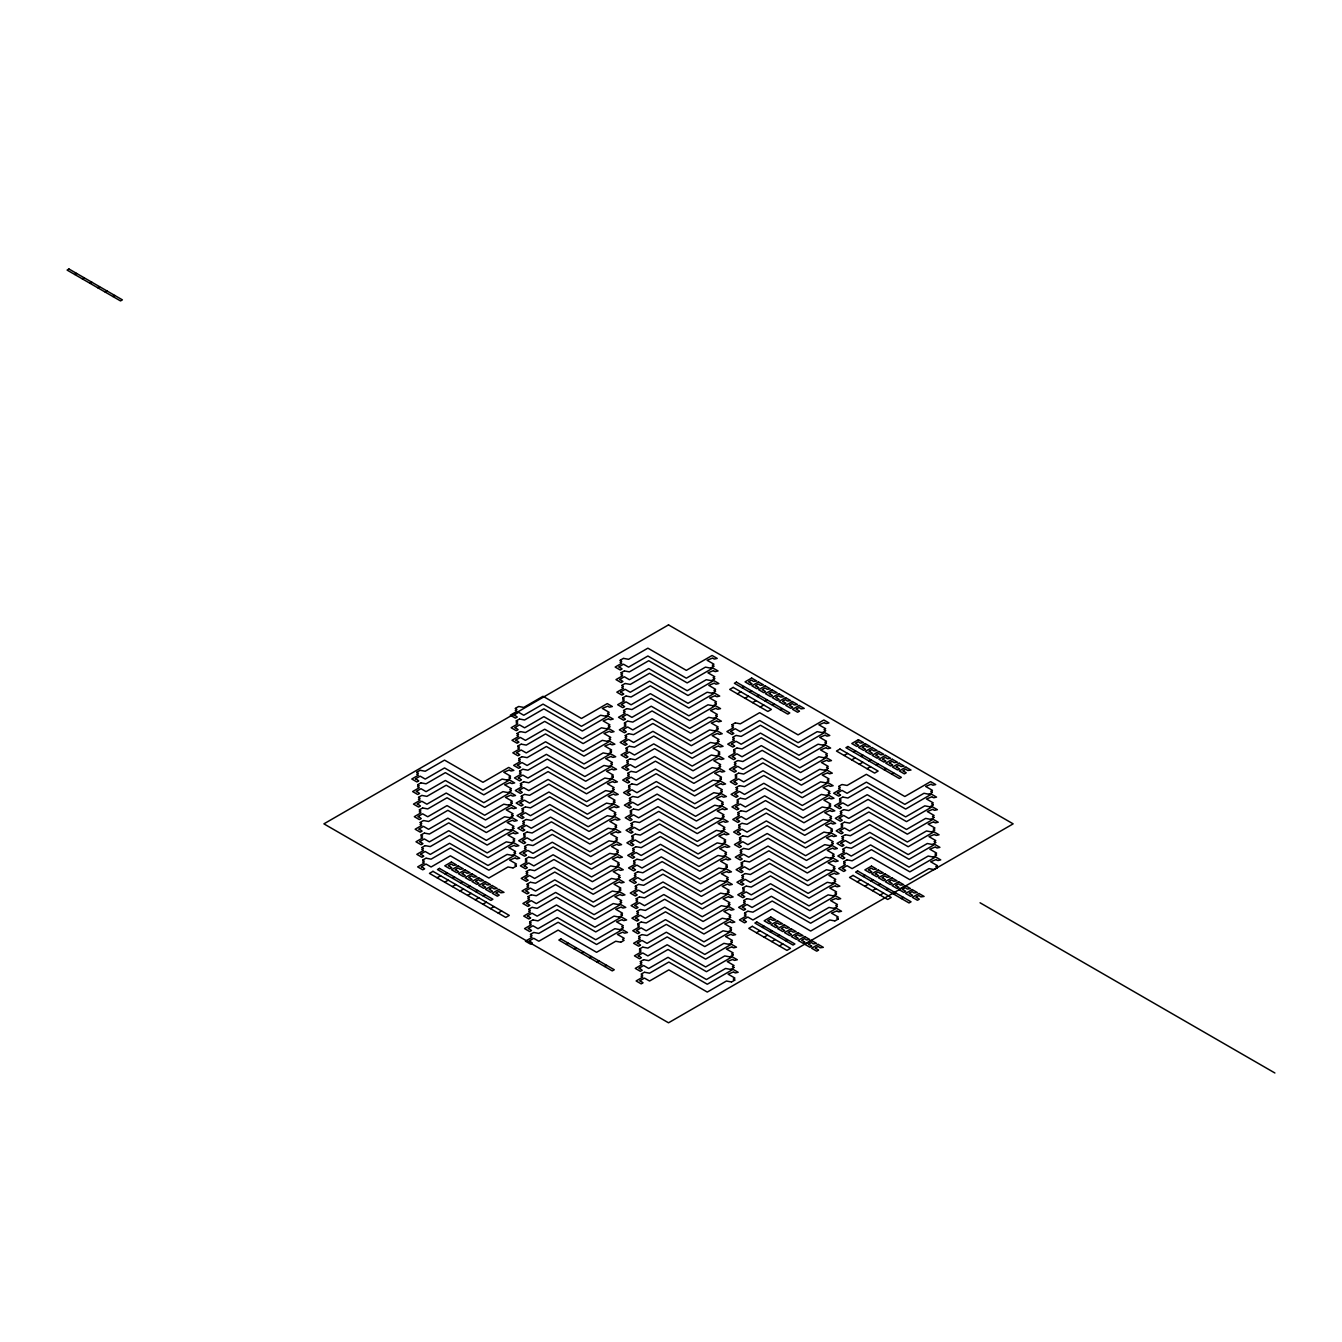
<?xml version="1.0" encoding="UTF-8"?>
<svg xmlns="http://www.w3.org/2000/svg" width="1342" height="1342" viewBox="0 0 1342 1342"><rect width="100%" height="100%" fill="white"/><g stroke="black" fill="none" stroke-linecap="round" stroke-linejoin="round"><path stroke-width="1.5" d="M74.733 274.489L76.595 273.416M82.365 278.901L84.227 277.811M89.998 283.296L91.86 282.223M97.63 287.708L99.493 286.634M105.263 292.12L107.125 291.029M112.896 296.515L114.758 295.441M515.378 708.341L518.549 706.513M416.859 772.17L420.029 770.342M620.205 660.23L623.376 658.402M516.217 720.889L519.388 719.06M417.697 784.718L420.868 782.889M621.044 672.778L624.215 670.95M517.056 733.453L520.226 731.625M418.536 797.282L421.707 795.454M621.883 685.343L625.053 683.514M517.895 746.001L521.065 744.173M419.375 809.83L422.545 808.001M622.722 697.89L625.892 696.062M518.733 758.565L521.904 756.737M420.214 822.394L423.384 820.566M605.829 716.175L608.983 714.347M623.56 710.438L626.731 708.626M519.572 771.113L522.743 769.285M507.31 780.004L510.48 778.175M421.053 834.942L424.223 833.114M710.656 668.064L713.827 666.236M606.668 728.723L609.822 726.894M624.399 723.002L627.57 721.174M520.411 783.678L523.581 781.849M508.148 792.552L511.319 790.723M421.891 847.507L425.062 845.678M711.495 680.612L714.665 678.784M607.507 741.287L610.66 739.459L609.151 738.368L610.778 737.429L604.001 733.52L609.587 731.222A2.969 1.711 0 0 0 611.365 732.246L614.032 731.642L608.949 728.706L583.166 743.585L544.718 721.392L525.427 732.531L520.562 731.625M625.238 735.55L628.408 733.722M521.25 796.225L524.42 794.397M508.987 805.116L512.158 803.288M422.73 860.054L425.9 858.226M712.334 693.177L715.504 691.348M608.345 753.835L611.499 752.006M626.077 748.115L629.247 746.286M522.088 808.773L525.259 806.945M509.826 817.664L512.996 815.835M742.009 687.691L744.022 686.517M713.172 705.724L716.343 703.896M609.184 766.399L612.338 764.571M737.345 693.831L740.851 691.818M626.915 760.662L630.086 758.834M522.927 821.338L526.098 819.509M749.641 692.086L751.654 690.929M510.665 830.228L513.835 828.4M744.978 698.243L748.484 696.213M437.089 877.769L440.595 875.756M714.011 718.272L717.182 716.443M445.091 873.977L447.087 872.803M610.023 778.947L613.177 777.119M757.274 696.498L759.287 695.341M627.754 773.227L630.925 771.398M523.766 833.885L526.936 832.057M752.61 702.638L756.116 700.625M511.503 842.776L514.674 840.948L513.147 839.874L514.774 838.935L507.997 835.009L513.583 832.711A2.969 1.711 0 0 0 515.362 833.751L518.029 833.13L512.946 830.195L487.163 845.074L448.714 822.881L429.423 834.036L424.558 833.114M444.722 882.18L448.228 880.151M452.707 878.373L454.72 877.215M764.906 700.91L766.919 699.736M714.85 730.836L718.02 729.008M610.862 791.495L614.015 789.683M760.243 707.049L763.749 705.02M731.96 724.747L735.131 722.919M452.355 886.592L455.861 884.563M460.34 882.784L462.353 881.627M628.593 785.775L631.763 783.946M524.605 846.45L527.775 844.621M512.342 855.34L515.513 853.512M772.539 705.305L774.535 704.147M459.987 890.987L463.493 888.974M715.689 743.384L718.859 741.556M611.7 804.059L614.854 802.231M467.972 887.196L469.985 886.022M780.172 709.717L782.168 708.559M732.799 737.295L735.97 735.466M629.432 798.339L632.602 796.511M525.443 858.997L528.614 857.169M513.181 867.888L516.351 866.06M467.62 895.399L471.126 893.369M475.605 891.591L477.618 890.434M716.527 755.949L719.698 754.12M612.539 816.607L615.693 814.779M733.638 749.859L736.808 748.031M475.253 899.811L478.758 897.781M483.237 896.003L485.25 894.846M630.27 810.887L633.441 809.058M526.282 871.562L529.453 869.733M717.366 768.496L720.537 766.668M482.885 904.206L486.391 902.193M613.378 829.171L616.532 827.343M734.477 762.407L737.647 760.578M631.109 823.451L634.28 821.623M527.121 884.11L530.291 882.281M490.518 908.618L494.024 906.588M718.205 781.061L721.375 779.232M614.217 841.719L617.37 839.891L615.861 838.817L617.488 837.878L610.711 833.952L616.297 831.671A2.969 1.711 0 0 0 618.075 832.694L620.742 832.074L615.659 829.138L589.876 844.017L551.428 821.824L532.137 832.979L527.272 832.057M735.315 774.971L738.486 773.143M498.15 913.013L501.64 911M631.948 835.999L635.118 834.17M527.96 896.674L531.13 894.846M822.411 732.581L825.582 730.753M719.044 793.608L722.214 791.78M615.055 854.284L618.209 852.455M736.154 787.519L739.325 785.691M632.787 848.547L635.957 846.735M528.798 909.222L531.969 907.393M823.25 745.129L826.42 743.3M719.882 806.173L723.053 804.344M615.894 866.831L619.048 865.003M740.163 798.255L736.993 800.067L738.519 801.157L736.875 802.097L738.57 803.07L731.944 806.911L737.026 809.847L738.888 808.773L738.083 808.303A2.969 1.711 0 0 0 736.305 807.28L735.5 806.81L740.281 804.059L745.364 806.995L764.672 795.84L803.103 818.033L822.243 806.995L827.108 807.901M633.625 861.111L636.796 859.283M529.637 921.769L532.808 919.958M824.089 757.693L827.259 755.865M720.721 818.721L723.892 816.892M616.733 879.396L619.887 877.567M737.832 812.631L741.002 810.803M637.635 871.83L634.464 873.659L635.991 874.749L634.363 875.689L636.058 876.662L629.415 880.503L634.498 883.439L636.36 882.365L635.554 881.895A2.969 1.711 0 0 0 633.776 880.872L632.971 880.402L637.752 877.651L642.835 880.587L662.143 869.431L700.591 891.625L719.715 880.587L724.579 881.493M530.476 934.334L533.646 932.505M844.101 755.462L847.59 753.449M853.546 752.074L855.559 750.916M824.927 770.241L828.098 768.412M721.56 831.268L724.73 829.457M617.572 891.944L620.725 890.115M738.67 825.179L741.841 823.351M851.717 759.874L855.223 757.844M635.303 886.223L638.473 884.395M861.178 756.485L863.191 755.328M825.766 782.805L828.937 780.977L827.41 779.887L829.037 778.947L822.26 775.022L827.846 772.74A2.969 1.711 0 0 0 829.624 773.764L832.292 773.16L827.209 770.207L801.426 785.104L762.994 762.91L743.686 774.049L738.821 773.143M859.35 764.269L862.856 762.256M722.399 843.833L725.569 842.004M618.41 904.508L621.564 902.68M868.811 760.897L870.824 759.74M739.509 837.743L742.68 835.915M636.142 898.771L639.312 896.942M866.982 768.681L870.488 766.651M838.716 786.378L841.87 784.55M566.492 944.466L568.488 943.309M876.443 765.292L878.456 764.135M826.605 795.353L829.775 793.525M723.237 856.381L726.408 854.552M619.249 917.056L622.403 915.227M740.348 850.291L743.518 848.463M636.98 911.335L640.151 909.507M884.076 769.704L886.089 768.547M574.108 948.878L576.121 947.72M839.555 798.926L842.709 797.098M827.444 807.901L830.614 806.072M724.076 868.945L727.247 867.117M620.088 929.603L623.242 927.775M891.709 774.116L893.705 772.958M581.74 953.273L583.753 952.115M741.187 862.856L744.357 861.027M637.819 923.883L640.99 922.055M840.394 811.491L843.548 809.662M589.373 957.685L591.386 956.527M828.282 820.465L831.453 818.637M724.915 881.493L728.085 879.664M620.927 942.168L624.08 940.339L622.554 939.266L624.198 938.31L617.421 934.401L623.007 932.103A2.969 1.711 0 0 0 624.785 933.126L627.452 932.522L622.369 929.587L596.586 944.466L558.138 922.273L538.847 933.411L533.982 932.505M742.025 875.403L745.196 873.575M638.658 936.448L641.828 934.619M597.005 962.097L599.018 960.939M841.233 824.038L844.386 822.21M829.121 833.013L832.292 831.184M725.754 894.057L728.924 892.229M604.638 966.492L606.651 965.334M742.864 887.968L746.035 886.139M639.497 948.995L642.667 947.167M842.071 836.603L845.225 834.774M829.96 845.577L833.13 843.749M726.592 906.605L729.763 904.776M743.703 900.516L746.873 898.687M929.167 794.212L932.321 792.384M640.335 961.56L643.506 959.731M842.91 849.15L846.064 847.322M830.799 858.125L833.969 856.297M727.431 919.169L730.602 917.341M744.542 913.08L747.712 911.252M930.006 806.76L933.16 804.932M644.345 972.279L641.174 974.107L642.701 975.181L641.073 976.137L642.768 977.11L636.125 980.952L641.208 983.887L643.07 982.797L642.264 982.344A2.969 1.711 0 0 0 640.486 981.304L639.681 980.851L644.462 978.083L649.545 981.019L668.853 969.88L707.284 992.073L726.425 981.019L731.289 981.941M843.749 861.698L846.903 859.887M831.637 870.69L834.808 868.861M728.27 931.717L731.44 929.889M930.845 819.325L933.998 817.496M832.476 883.237L835.647 881.409L834.12 880.335L835.747 879.396L828.97 875.47L834.556 873.172A2.969 1.711 0 0 0 836.334 874.212L839.002 873.592L833.919 870.656L808.136 885.535L769.704 863.342L750.396 874.498L745.531 873.575M729.109 944.282L732.279 942.453M762.508 927.439L764.386 926.366M756.435 932.757L759.941 930.744M931.683 831.872L934.837 830.044L933.311 828.97L934.955 828.014L928.178 824.105L933.764 821.807A2.969 1.711 0 0 0 935.542 822.847L938.209 822.227L933.126 819.291L907.343 834.17L868.895 811.977L849.587 823.132L844.739 822.21M863.242 876.527L865.254 875.37M770.14 931.834L772.019 930.761M857.169 881.862L860.675 879.832M833.315 895.802L836.485 893.973M729.947 956.829L733.118 955.001M764.068 937.169L767.574 935.139M932.522 844.437L935.676 842.608M870.874 880.939L872.887 879.782M777.773 936.246L779.652 935.173M864.802 886.257L868.308 884.244M771.7 941.581L775.206 939.551M834.154 908.349L837.324 906.521M730.786 969.377L733.957 967.565M878.507 885.351L880.52 884.177M785.405 940.658L787.284 939.585M872.434 890.669L875.94 888.639M933.361 856.984L936.515 855.156M779.333 945.976L782.839 943.963M886.139 889.746L888.152 888.589M834.992 920.897L838.163 919.085M880.067 895.08L883.573 893.051M731.625 981.941L734.795 980.113M934.2 869.532L937.353 867.704M893.772 894.158L895.785 893M901.405 898.57L903.418 897.395M713.827 666.035L712.3 665.146L713.944 664.206L707.15 660.298L712.736 657.999A2.969 1.711 0 0 0 714.514 659.023L717.198 658.419L712.099 655.483L686.332 670.363L647.884 648.169L628.576 659.308L623.711 658.402M825.582 730.551L824.055 729.679L825.682 728.723L818.905 724.814L824.491 722.516A2.969 1.711 0 0 0 826.269 723.539L828.937 722.935L823.854 720L798.071 734.879L759.639 712.686L740.331 723.824L735.466 722.919M932.321 792.183L930.794 791.31L932.438 790.354L925.661 786.446L931.247 784.147A2.969 1.711 0 0 0 933.026 785.171L935.693 784.567L930.61 781.631L904.827 796.511L866.378 774.317L847.07 785.456L842.222 784.55M710.321 668.064L705.456 667.142L686.332 678.196L647.884 656.003L628.576 667.142L623.493 664.206L618.712 666.957L619.518 667.427A2.969 1.711 0 0 1 621.296 668.45L622.101 668.92L620.239 669.993L615.156 667.058L621.799 663.233L620.105 662.243L621.732 661.304L620.205 660.415M822.076 732.581L817.211 731.658L798.071 742.713L759.639 720.52L740.331 731.658L735.248 728.723L730.467 731.491L731.273 731.944A2.969 1.711 0 0 1 733.051 732.984L733.856 733.437L731.994 734.51L726.911 731.575L733.537 727.75L731.843 726.76L733.487 725.821L731.96 724.932M928.815 794.212L923.967 793.29L904.827 804.344L866.378 782.151L847.07 793.29L841.988 790.354L837.207 793.122L838.012 793.575A2.969 1.711 0 0 1 839.807 794.615L840.612 795.068L838.733 796.142L833.65 793.206L840.293 789.381L838.599 788.391L840.243 787.452L838.716 786.563M714.665 678.582L713.139 677.71L714.783 676.754L707.989 672.845L713.575 670.547A2.969 1.711 0 0 0 715.353 671.587L718.037 670.966L712.938 668.031L687.171 682.91L648.723 660.717L629.415 671.872L624.55 670.95M826.42 743.116L824.894 742.227L826.521 741.287L819.744 737.362L825.33 735.064A2.969 1.711 0 0 0 827.108 736.104L829.775 735.483L824.693 732.547L798.909 747.427L760.478 725.234L741.17 736.389L736.305 735.466M933.16 804.747L931.633 803.858L933.277 802.919L926.5 798.993L932.086 796.695A2.969 1.711 0 0 0 933.864 797.735L936.531 797.114L931.449 794.179L905.665 809.058L867.217 786.865L847.909 798.02L843.061 797.098M711.159 680.612L706.295 679.706L687.171 690.744L648.723 668.551L629.415 679.706L624.332 676.754L619.551 679.522L620.356 679.991A2.969 1.711 0 0 1 622.134 681.015L622.94 681.484L621.078 682.558L615.995 679.622L622.638 675.781L620.943 674.808L622.571 673.852L621.044 672.979M822.914 745.129L818.05 744.223L798.909 755.261L760.478 733.067L741.17 744.223L736.087 741.287L731.306 744.038L732.111 744.508A2.969 1.711 0 0 1 733.889 745.531L734.695 746.001L732.833 747.075L727.75 744.139L734.376 740.298L732.682 739.325L734.326 738.368L732.799 737.496M929.654 806.76L924.806 805.854L905.665 816.892L867.217 794.699L847.909 805.854L842.826 802.919L838.045 805.67L838.851 806.139A2.969 1.711 0 0 1 840.646 807.163L841.451 807.632L839.572 808.706L834.489 805.77L841.132 801.929L839.438 800.956L841.082 800L839.555 799.127M715.504 691.147L713.978 690.258L715.622 689.318L708.828 685.393L714.414 683.112A2.969 1.711 0 0 0 716.192 684.135L718.859 683.531L713.776 680.579L688.01 695.475L649.562 673.281L630.254 684.42L625.389 683.514M827.259 755.663L825.733 754.774L827.36 753.835L820.583 749.926L826.169 747.628A2.969 1.711 0 0 0 827.947 748.651L830.614 748.048L825.531 745.112L799.748 759.991L761.317 737.798L742.009 748.937L737.144 748.031M933.998 817.295L932.472 816.406L934.116 815.466L927.339 811.558L932.925 809.26A2.969 1.711 0 0 0 934.703 810.283L937.37 809.679L932.287 806.743L906.504 821.623L868.056 799.429L848.748 810.568L843.9 809.662M711.998 693.177L707.133 692.254L688.01 703.309L649.562 681.115L630.254 692.254L625.171 689.318L620.39 692.069L621.195 692.539A2.969 1.711 0 0 1 622.973 693.562L623.778 694.032L621.916 695.106L616.834 692.17L623.476 688.345L621.782 687.356L623.409 686.416L621.883 685.527M823.753 757.693L818.888 756.771L799.748 767.825L761.317 745.632L742.009 756.771L736.926 753.835L732.145 756.586L732.95 757.056A2.969 1.711 0 0 1 734.728 758.079L735.533 758.549L733.671 759.622L728.589 756.687L735.215 752.862L733.52 751.872L735.164 750.933L733.638 750.044M930.492 819.325L925.644 818.402L906.504 829.457L868.056 807.263L848.748 818.402L843.665 815.466L838.884 818.217L839.689 818.687A2.969 1.711 0 0 1 841.484 819.71L842.29 820.18L840.411 821.254L835.328 818.318L841.971 814.493L840.277 813.504L841.92 812.564L840.394 811.675M716.343 703.694L714.816 702.822L716.46 701.866L709.666 697.957L715.252 695.659A2.969 1.711 0 0 0 717.031 696.699L719.698 696.079L714.615 693.143L688.849 708.022L650.4 685.829L631.092 696.984L626.228 696.062M828.098 768.211L826.571 767.339L828.199 766.383L821.421 762.474L827.008 760.176A2.969 1.711 0 0 0 828.786 761.216L831.453 760.595L826.37 757.66L800.587 772.539L762.155 750.346L742.847 761.501L737.983 760.578M712.837 705.724L707.972 704.802L688.849 715.856L650.4 693.663L631.092 704.802L626.009 701.866L621.229 704.634L622.034 705.104A2.969 1.711 0 0 1 623.812 706.127L624.617 706.597L622.755 707.67L617.672 704.735L624.315 700.893L622.621 699.92L624.248 698.964L622.722 698.092M824.592 770.241L819.727 769.335L800.587 780.373L762.155 758.18L742.847 769.335L737.764 766.383L732.984 769.151L733.789 769.62A2.969 1.711 0 0 1 735.567 770.643L736.372 771.113L734.51 772.187L729.427 769.251L736.053 765.41L734.359 764.437L736.003 763.481L734.477 762.608M931.331 831.872L926.483 830.966L907.343 842.004L868.895 819.811L849.587 830.966L844.504 828.014L839.723 830.782L840.528 831.252A2.969 1.711 0 0 1 842.323 832.275L843.128 832.745L841.249 833.818L836.167 830.883L842.81 827.041L841.115 826.068L842.759 825.112L841.233 824.24M717.182 716.259L715.655 715.37L717.299 714.43L710.505 710.505L716.091 708.224A2.969 1.711 0 0 0 717.869 709.247L720.537 708.626L715.454 705.691L689.687 720.587L651.239 698.394L631.931 709.532L627.066 708.626M935.676 842.407L934.149 841.518L935.793 840.578L929.016 836.653L934.602 834.372A2.969 1.711 0 0 0 936.381 835.395L939.048 834.791L933.965 831.839L908.182 846.735L869.733 824.542L850.425 835.68L845.577 834.774M713.676 718.272L708.811 717.366L689.687 728.421L651.239 706.211L631.931 717.366L626.848 714.43L622.067 717.182L622.873 717.651A2.969 1.711 0 0 1 624.651 718.675L625.456 719.144L623.594 720.218L618.511 717.282L625.154 713.441L623.46 712.468L625.087 711.528L623.56 710.639M825.431 782.805L820.566 781.883L801.426 792.937L762.994 770.744L743.686 781.883L738.603 778.947L733.822 781.698L734.628 782.168A2.969 1.711 0 0 1 736.406 783.191L737.211 783.661L735.349 784.735L730.266 781.799L736.892 777.974L735.198 776.984L736.842 776.045L735.315 775.156M932.17 844.437L927.322 843.514L908.182 854.569L869.733 832.375L850.425 843.514L845.343 840.578L840.562 843.33L841.367 843.799A2.969 1.711 0 0 1 843.162 844.823L843.967 845.292L842.088 846.366L837.005 843.43L843.648 839.606L841.954 838.616L843.598 837.676L842.071 836.787M718.02 728.807L716.494 727.934L718.138 726.978L711.344 723.07L716.93 720.771A2.969 1.711 0 0 0 718.708 721.795L721.375 721.191L716.293 718.255L690.526 733.135L652.078 710.941L632.77 722.08L627.905 721.174M829.775 793.323L828.249 792.451L829.876 791.495L823.099 787.586L828.685 785.288A2.969 1.711 0 0 0 830.463 786.311L833.13 785.707L828.048 782.772L802.264 797.651L763.833 775.458L744.525 786.613L739.66 785.691M936.515 854.955L934.988 854.082L936.632 853.126L929.855 849.218L935.441 846.919A2.969 1.711 0 0 0 937.219 847.959L939.886 847.339L934.804 844.403L909.02 859.283L870.572 837.089L851.264 848.245L846.416 847.322M714.514 730.836L709.65 729.914L690.526 740.969L652.078 718.775L632.77 729.914L627.687 726.978L622.906 729.746L623.711 730.199A2.969 1.711 0 0 1 625.489 731.239L626.295 731.692L624.433 732.782L619.35 729.847L625.993 726.005L624.298 725.032L625.926 724.076L624.399 723.204M826.269 795.353L821.405 794.43L802.264 805.485L763.833 783.292L744.525 794.43L739.442 791.495L734.661 794.263L735.466 794.732A2.969 1.711 0 0 1 737.244 795.756L738.05 796.225L736.188 797.299L731.105 794.363L737.731 790.522L736.037 789.549L737.681 788.593L736.154 787.72M933.009 856.984L928.161 856.062L909.02 867.117L870.572 844.923L851.264 856.062L846.181 853.126L841.4 855.894L842.206 856.364A2.969 1.711 0 0 1 844.001 857.387L844.806 857.857L842.927 858.93L837.844 855.995L844.487 852.153L842.793 851.18L844.437 850.224L842.91 849.352M718.859 741.371L717.333 740.482L718.976 739.543L712.183 735.617L717.769 733.336A2.969 1.711 0 0 0 719.547 734.359L722.214 733.738L717.131 730.803L691.365 745.682L652.917 723.489L633.609 734.644L628.744 733.722M830.614 805.888L829.088 804.999L830.715 804.059L823.938 800.134L829.524 797.853A2.969 1.711 0 0 0 831.302 798.876L833.969 798.255L828.886 795.32L803.103 810.216L764.672 788.022L745.364 799.161L740.499 798.255M937.353 867.519L935.827 866.63L937.471 865.691L930.694 861.765L936.28 859.484A2.969 1.711 0 0 0 938.058 860.507L940.725 859.887L935.642 856.951L909.859 871.847L871.411 849.654L852.103 860.792L847.255 859.887M715.353 743.384L710.488 742.478L691.365 753.516L652.917 731.323L633.609 742.478L628.526 739.543L623.745 742.294L624.55 742.763A2.969 1.711 0 0 1 626.328 743.787L627.133 744.256L625.271 745.33L620.189 742.394L626.831 738.553L625.137 737.58L626.764 736.641L625.238 735.752M933.847 869.532L928.999 868.626L909.859 879.681L871.411 857.471L852.103 868.626L847.02 865.691L842.239 868.442L843.044 868.911A2.969 1.711 0 0 1 844.839 869.935L845.645 870.404L843.766 871.478L838.683 868.542L845.326 864.701L843.632 863.728L845.275 862.789L843.749 861.899M980.063 902.78L1274.9 1072.996M719.698 753.919L718.171 753.047L719.815 752.09L713.021 748.182L718.607 745.884A2.969 1.711 0 0 0 720.386 746.907L723.053 746.303L717.97 743.367L692.204 758.247L653.755 736.053L634.447 747.192L629.583 746.286M831.453 818.435L829.926 817.563L831.554 816.607L824.776 812.698L830.362 810.4A2.969 1.711 0 0 0 832.141 811.424L834.808 810.82L829.725 807.884L803.942 822.763L765.51 800.57L746.202 811.709L741.338 810.803M716.192 755.949L711.327 755.026L692.204 766.081L653.755 743.887L634.447 755.026L629.364 752.09L624.584 754.858L625.389 755.311A2.969 1.711 0 0 1 627.167 756.351L627.972 756.804L626.11 757.894L621.027 754.942L627.67 751.117L625.976 750.128L627.603 749.188L626.077 748.316M827.947 820.465L823.082 819.543L803.942 830.597L765.51 808.404L746.202 819.543L741.12 816.607L736.339 819.375L737.144 819.828A2.969 1.711 0 0 1 738.922 820.868L739.727 821.321L737.865 822.411L732.782 819.476L739.408 815.634L737.714 814.661L739.358 813.705L737.832 812.833M720.537 766.483L719.01 765.594L720.654 764.655L713.86 760.729L719.446 758.448A2.969 1.711 0 0 0 721.224 759.471L723.892 758.851L718.809 755.915L693.042 770.794L654.594 748.601L635.286 759.757L630.421 758.834M832.292 831L830.765 830.111L832.392 829.171L825.615 825.246L831.201 822.965A2.969 1.711 0 0 0 832.979 823.988L835.647 823.367L830.564 820.432L804.781 835.311L766.349 813.118L747.041 824.273L742.176 823.351M717.031 768.496L712.166 767.59L693.042 778.628L654.594 756.435L635.286 767.59L630.203 764.655L625.422 767.406L626.228 767.876A2.969 1.711 0 0 1 628.006 768.899L628.811 769.369L626.949 770.442L621.866 767.507L628.509 763.665L626.815 762.692L628.442 761.736L626.915 760.864M828.786 833.013L823.921 832.107L804.781 843.145L766.349 820.952L747.041 832.107L741.958 829.171L737.177 831.923L737.983 832.392A2.969 1.711 0 0 1 739.761 833.416L740.566 833.885L738.704 834.959L733.621 832.023L740.247 828.182L738.553 827.209L740.197 826.269L738.67 825.38M608.983 714.145L607.473 713.273L609.1 712.317L602.323 708.408L607.909 706.11A2.969 1.711 0 0 0 609.687 707.133L612.355 706.529L607.272 703.594L581.489 718.473L543.04 696.28L523.749 707.419L518.884 706.513M721.375 779.031L719.849 778.159L721.493 777.203L714.699 773.294L720.285 770.996A2.969 1.711 0 0 0 722.063 772.019L724.73 771.415L719.648 768.48L693.881 783.359L655.433 761.166L636.125 772.304L631.26 771.398M833.13 843.548L831.604 842.675L833.231 841.719L826.454 837.811L832.04 835.512A2.969 1.711 0 0 0 833.818 836.536L836.485 835.932L831.403 832.996L805.619 847.876L767.188 825.682L747.88 836.821L743.015 835.915M605.494 716.175L600.629 715.252L581.489 726.307L543.04 704.114L523.749 715.252L518.649 712.317L513.885 715.085L514.691 715.538A2.969 1.711 0 0 1 516.469 716.578L517.274 717.031L515.412 718.121L510.312 715.169L516.955 711.344L515.261 710.354L516.905 709.415L515.378 708.526M717.869 781.061L713.005 780.138L693.881 791.193L655.433 769L636.125 780.138L631.042 777.203L626.261 779.97L627.066 780.423A2.969 1.711 0 0 1 628.844 781.463L629.65 781.916L627.788 782.99L622.705 780.054L629.348 776.23L627.653 775.24L629.281 774.3L627.754 773.411M829.624 845.577L824.76 844.655L805.619 855.71L767.188 833.516L747.88 844.655L742.797 841.719L738.016 844.487L738.821 844.94A2.969 1.711 0 0 1 740.599 845.98L741.405 846.433L739.543 847.523L734.443 844.571L741.086 840.746L739.392 839.757L741.036 838.817L739.509 837.928M609.822 726.71L608.312 725.821L609.939 724.881L603.162 720.956L608.748 718.658A2.969 1.711 0 0 0 610.526 719.698L613.193 719.077L608.111 716.142L582.327 731.021L543.879 708.828L524.588 719.983L519.723 719.06M722.214 791.595L720.688 790.706L722.332 789.767L715.538 785.842L721.124 783.543A2.969 1.711 0 0 0 722.902 784.584L725.569 783.963L720.486 781.027L694.72 795.907L656.272 773.713L636.964 784.869L632.099 783.946M833.969 856.112L832.443 855.223L834.07 854.284L827.293 850.358L832.879 848.077A2.969 1.711 0 0 0 834.657 849.1L837.324 848.48L832.241 845.544L806.458 860.423L768.027 838.23L748.719 849.385L743.854 848.463M606.332 728.723L601.468 727.817L582.327 738.855L543.879 716.662L524.588 727.817L519.488 724.881L514.724 727.632L515.529 728.102A2.969 1.711 0 0 1 517.307 729.125L518.113 729.595L516.251 730.669L511.151 727.733L517.794 723.892L516.1 722.919L517.744 721.962L516.217 721.09M718.708 793.608L713.843 792.703L694.72 803.741L656.272 781.547L636.964 792.703L631.881 789.767L627.1 792.518L627.905 792.988A2.969 1.711 0 0 1 629.683 794.011L630.488 794.481L628.626 795.554L623.544 792.619L630.186 788.777L628.492 787.804L630.119 786.848L628.593 785.976M830.463 858.125L825.598 857.219L806.458 868.257L768.027 846.064L748.719 857.219L743.636 854.284L738.855 857.035L739.66 857.504A2.969 1.711 0 0 1 741.438 858.528L742.243 858.997L740.381 860.071L735.282 857.135L741.925 853.294L740.23 852.321L741.874 851.365L740.348 850.492M723.053 804.143L721.526 803.254L723.17 802.315L716.376 798.406L721.962 796.108A2.969 1.711 0 0 0 723.741 797.131L726.408 796.527L721.325 793.592L695.559 808.471L657.11 786.278L637.802 797.416L632.938 796.511M834.808 868.66L833.281 867.788L834.909 866.831L828.131 862.923L833.717 860.625A2.969 1.711 0 0 0 835.496 861.648L838.163 861.044L833.08 858.108L807.297 872.988L768.865 850.794L749.557 861.933L744.693 861.027M607.171 741.287L602.306 740.365L583.166 751.419L544.718 729.226L525.427 740.365L520.327 737.429L515.563 740.18L516.368 740.65A2.969 1.711 0 0 1 518.146 741.673L518.951 742.143L517.089 743.216L511.99 740.281L518.633 736.456L516.938 735.466L518.582 734.527L517.056 733.638M719.547 806.173L714.682 805.25L695.559 816.305L657.11 794.112L637.802 805.25L632.719 802.315L627.939 805.066L628.744 805.535A2.969 1.711 0 0 1 630.522 806.559L631.327 807.028L629.465 808.102L624.382 805.166L631.025 801.342L629.331 800.352L630.958 799.413L629.432 798.524M831.302 870.69L826.437 869.767L807.297 880.822L768.865 858.628L749.557 869.767L744.475 866.831L739.694 869.582L740.499 870.052A2.969 1.711 0 0 1 742.277 871.075L743.082 871.545L741.22 872.619L736.121 869.683L742.763 865.858L741.069 864.869L742.713 863.929L741.187 863.04M611.499 751.805L609.989 750.933L611.617 749.993L604.839 746.068L610.425 743.77A2.969 1.711 0 0 0 612.204 744.81L614.871 744.189L609.788 741.254L584.005 756.133L545.557 733.94L526.265 745.095L521.401 744.173M723.892 816.691L722.365 815.819L724.009 814.862L717.215 810.954L722.801 808.656A2.969 1.711 0 0 0 724.579 809.696L727.247 809.075L722.164 806.139L696.397 821.019L657.949 798.825L638.641 809.981L633.776 809.058M608.01 753.835L603.145 752.929L584.005 763.967L545.557 741.774L526.265 752.929L521.166 749.993L516.402 752.745L517.207 753.214A2.969 1.711 0 0 1 518.985 754.238L519.79 754.707L517.928 755.781L512.829 752.845L519.471 749.004L517.777 748.031L519.421 747.075L517.895 746.202M720.386 818.721L715.521 817.815L696.397 828.853L657.949 806.659L638.641 817.815L633.558 814.862L628.777 817.63L629.583 818.1A2.969 1.711 0 0 1 631.361 819.123L632.166 819.593L630.304 820.667L625.221 817.731L631.864 813.889L630.17 812.917L631.797 811.96L630.27 811.088M832.141 883.237L827.276 882.331L808.136 893.369L769.704 871.176L750.396 882.331L745.313 879.396L740.532 882.147L741.338 882.617A2.969 1.711 0 0 1 743.116 883.64L743.921 884.11L742.059 885.183L736.959 882.248L743.602 878.406L741.908 877.433L743.552 876.477L742.025 875.605M612.338 764.37L610.828 763.481L612.455 762.541L605.678 758.633L611.264 756.334A2.969 1.711 0 0 0 613.042 757.358L615.71 756.754L610.627 753.818L584.844 768.698L546.395 746.504L527.104 757.643L522.239 756.737M724.73 829.255L723.204 828.366L724.848 827.427L718.054 823.502L723.64 821.22A2.969 1.711 0 0 0 725.418 822.243L728.085 821.639L723.002 818.687L697.236 833.583L658.788 811.39L639.48 822.529L634.615 821.623M836.485 893.772L834.959 892.883L836.586 891.944L829.809 888.035L835.395 885.737A2.969 1.711 0 0 0 837.173 886.76L839.84 886.156L834.758 883.221L808.974 898.1L770.543 875.907L751.235 887.045L746.37 886.139M608.849 766.399L603.984 765.477L584.844 776.532L546.395 754.338L527.104 765.477L522.004 762.541L517.24 765.292L518.046 765.762A2.969 1.711 0 0 1 519.824 766.785L520.629 767.255L518.767 768.329L513.667 765.393L520.31 761.568L518.616 760.578L520.26 759.639L518.733 758.75M721.224 831.268L716.36 830.362L697.236 841.417L658.788 819.224L639.48 830.362L634.397 827.427L629.616 830.178L630.421 830.648A2.969 1.711 0 0 1 632.199 831.671L633.005 832.141L631.143 833.214L626.06 830.279L632.703 826.454L631.008 825.464L632.636 824.525L631.109 823.636M832.979 895.802L828.115 894.879L808.974 905.934L770.543 883.741L751.235 894.879L746.152 891.944L741.371 894.695L742.176 895.164A2.969 1.711 0 0 1 743.954 896.188L744.76 896.657L742.898 897.731L737.798 894.795L744.441 890.971L742.747 889.981L744.391 889.041L742.864 888.152M613.177 776.917L611.667 776.045L613.294 775.089L606.517 771.18L612.103 768.882A2.969 1.711 0 0 0 613.881 769.922L616.548 769.302L611.466 766.366L585.682 781.245L547.234 759.052L527.943 770.207L523.078 769.285M725.569 841.803L724.043 840.931L725.687 839.975L718.893 836.066L724.479 833.768A2.969 1.711 0 0 0 726.257 834.791L728.924 834.187L723.841 831.252L698.075 846.131L659.627 823.938L640.319 835.093L635.454 834.17M837.324 906.32L835.798 905.447L837.425 904.491L830.648 900.583L836.234 898.284A2.969 1.711 0 0 0 838.012 899.325L840.679 898.704L835.596 895.768L809.813 910.648L771.382 888.454L752.074 899.61L747.209 898.687M609.687 778.947L604.823 778.041L585.682 789.079L547.234 766.886L527.943 778.041L522.843 775.089L518.079 777.857L518.884 778.326A2.969 1.711 0 0 1 520.662 779.35L521.468 779.819L519.606 780.893L514.506 777.957L521.149 774.116L519.455 773.143L521.099 772.187L519.572 771.315M722.063 843.833L717.198 842.91L698.075 853.965L659.627 831.772L640.319 842.91L635.236 839.975L630.455 842.742L631.26 843.212A2.969 1.711 0 0 1 633.038 844.235L633.843 844.705L631.981 845.779L626.899 842.843L633.541 839.002L631.847 838.029L633.474 837.072L631.948 836.2M833.818 908.349L828.953 907.444L809.813 918.482L771.382 896.288L752.074 907.444L746.991 904.491L742.21 907.259L743.015 907.729A2.969 1.711 0 0 1 744.793 908.752L745.598 909.222L743.736 910.295L738.637 907.36L745.28 903.518L743.585 902.545L745.229 901.589L743.703 900.717M614.015 789.482L612.506 788.593L614.133 787.653L607.356 783.728L612.942 781.447A2.969 1.711 0 0 0 614.72 782.47L617.387 781.866L612.304 778.914L586.521 793.81L548.073 771.616L528.782 782.755L523.917 781.849M726.408 854.368L724.881 853.478L726.525 852.539L719.731 848.614L725.317 846.332A2.969 1.711 0 0 0 727.096 847.356L729.763 846.735L724.68 843.799L698.914 858.695L660.465 836.502L641.157 847.641L636.293 846.735M838.163 918.884L836.636 917.995L838.264 917.056L831.486 913.13L837.072 910.849A2.969 1.711 0 0 0 838.851 911.872L841.518 911.268L836.435 908.316L810.652 923.212L772.22 901.019L752.912 912.157L748.048 911.252M610.526 791.495L605.661 790.589L586.521 801.644L548.073 779.45L528.782 790.589L523.682 787.653L518.918 790.404L519.723 790.874A2.969 1.711 0 0 1 521.501 791.897L522.306 792.367L520.444 793.441L515.345 790.505L521.988 786.68L520.293 785.691L521.937 784.751L520.411 783.862M722.902 856.381L718.037 855.475L698.914 866.513L660.465 844.319L641.157 855.475L636.074 852.539L631.294 855.29L632.099 855.76A2.969 1.711 0 0 1 633.877 856.783L634.682 857.253L632.82 858.326L627.737 855.391L634.38 851.549L632.686 850.576L634.313 849.637L632.787 848.748M834.657 920.897L829.792 919.991L810.652 931.046L772.22 908.853L752.912 919.991L747.83 917.056L743.049 919.807L743.854 920.277A2.969 1.711 0 0 1 745.632 921.3L746.437 921.769L744.575 922.843L739.476 919.907L746.118 916.083L744.424 915.093L746.068 914.154L744.542 913.265M614.854 802.03L613.344 801.157L614.971 800.201L608.194 796.292L613.78 793.994A2.969 1.711 0 0 0 615.559 795.018L618.226 794.414L613.143 791.478L587.36 806.357L548.912 784.164L529.62 795.303L524.756 794.397M727.247 866.915L725.72 866.043L727.364 865.087L720.57 861.178L726.156 858.88A2.969 1.711 0 0 0 727.934 859.903L730.602 859.299L725.519 856.364L699.752 871.243L661.304 849.05L641.996 860.188L637.131 859.283M611.365 804.059L606.5 803.137L587.36 814.191L548.912 791.998L529.62 803.137L524.521 800.201L519.757 802.969L520.562 803.422A2.969 1.711 0 0 1 522.34 804.462L523.145 804.915L521.283 806.005L516.184 803.07L522.826 799.228L521.132 798.255L522.776 797.299L521.25 796.427M723.741 868.945L718.876 868.022L699.752 879.077L661.304 856.884L641.996 868.022L636.913 865.087L632.132 867.855L632.938 868.308A2.969 1.711 0 0 1 634.716 869.348L635.521 869.801L633.659 870.891L628.576 867.955L635.219 864.114L633.525 863.141L635.152 862.185L633.625 861.312M615.693 814.594L614.183 813.705L615.81 812.766L609.033 808.84L614.619 806.559A2.969 1.711 0 0 0 616.397 807.582L619.065 806.961L613.982 804.026L588.199 818.922L549.75 796.712L530.459 807.867L525.594 806.945M728.085 879.48L726.559 878.591L728.203 877.651L721.409 873.726L726.995 871.444A2.969 1.711 0 0 0 728.773 872.468L731.44 871.847L726.357 868.911L700.591 883.791L662.143 861.598L642.835 872.753L637.97 871.83M612.204 816.607L607.339 815.701L588.199 826.739L549.75 804.546L530.459 815.701L525.359 812.766L520.595 815.517L521.401 815.986A2.969 1.711 0 0 1 523.179 817.01L523.984 817.479L522.122 818.553L517.022 815.617L523.665 811.776L521.971 810.803L523.615 809.863L522.088 808.974M616.532 827.142L615.022 826.269L616.649 825.313L609.872 821.405L615.458 819.106A2.969 1.711 0 0 0 617.236 820.13L619.903 819.526L614.821 816.59L589.037 831.47L550.589 809.276L531.298 820.415L526.433 819.509M728.924 892.027L727.398 891.155L729.042 890.199L722.248 886.29L727.834 883.992A2.969 1.711 0 0 0 729.612 885.015L732.279 884.412L727.196 881.476L701.43 896.355L662.982 874.162L643.674 885.301L638.809 884.395M613.042 829.171L608.178 828.249L589.037 839.304L550.589 817.11L531.298 828.249L526.198 825.313L521.434 828.081L522.239 828.534A2.969 1.711 0 0 1 524.017 829.574L524.823 830.027L522.961 831.117L517.861 828.165L524.504 824.34L522.81 823.367L524.454 822.411L522.927 821.539M725.418 894.057L720.553 893.135L701.43 904.189L662.982 881.996L643.674 893.135L638.591 890.199L633.81 892.967L634.615 893.42A2.969 1.711 0 0 1 636.393 894.46L637.198 894.913L635.336 896.003L630.254 893.051L636.896 889.226L635.202 888.236L636.829 887.297L635.303 886.408M510.48 777.974L508.953 777.102L510.581 776.146L503.804 772.237L509.39 769.939A2.969 1.711 0 0 0 511.168 770.962L513.835 770.358L508.752 767.423L482.969 782.302L444.538 760.109L425.229 771.247L420.365 770.342M729.763 904.592L728.236 903.703L729.88 902.763L723.086 898.838L728.672 896.54A2.969 1.711 0 0 0 730.451 897.58L733.118 896.959L728.035 894.024L702.269 908.903L663.82 886.71L644.512 897.865L639.648 896.942M506.974 780.004L502.109 779.081L482.969 790.136L444.538 767.943L425.229 779.081L420.13 776.146L415.366 778.914L416.171 779.367A2.969 1.711 0 0 1 417.949 780.407L418.754 780.859L416.892 781.95L411.793 779.014L418.436 775.173L416.741 774.2L418.385 773.244L416.859 772.371M613.881 841.719L609.016 840.813L589.876 851.851L551.428 829.658L532.137 840.813L527.037 837.878L522.273 840.629L523.078 841.098A2.969 1.711 0 0 1 524.856 842.122L525.661 842.591L523.799 843.665L518.7 840.729L525.343 836.888L523.648 835.915L525.292 834.976L523.766 834.087M726.257 906.605L721.392 905.699L702.269 916.737L663.82 894.544L644.512 905.699L639.429 902.763L634.649 905.514L635.454 905.984A2.969 1.711 0 0 1 637.232 907.007L638.037 907.477L636.175 908.551L631.092 905.615L637.735 901.774L636.041 900.801L637.668 899.845L636.142 898.972M511.319 790.539L509.792 789.65L511.419 788.71L504.642 784.785L510.228 782.503A2.969 1.711 0 0 0 512.007 783.527L514.674 782.906L509.591 779.97L483.808 794.85L445.376 772.657L426.068 783.812L421.203 782.889M618.209 852.254L616.699 851.382L618.327 850.425L611.549 846.517L617.135 844.219A2.969 1.711 0 0 0 618.914 845.242L621.581 844.638L616.498 841.702L590.715 856.582L552.267 834.388L532.975 845.527L528.111 844.621M730.602 917.14L729.075 916.267L730.719 915.311L723.925 911.403L729.511 909.104A2.969 1.711 0 0 0 731.289 910.128L733.957 909.524L728.874 906.588L703.107 921.468L664.659 899.274L645.351 910.413L640.486 909.507M507.813 792.552L502.948 791.646L483.808 802.684L445.376 780.49L426.068 791.646L420.969 788.71L416.205 791.461L417.01 791.931A2.969 1.711 0 0 1 418.788 792.954L419.593 793.424L417.731 794.498L412.631 791.562L419.274 787.72L417.58 786.747L419.224 785.808L417.697 784.919M614.72 854.284L609.855 853.361L590.715 864.416L552.267 842.222L532.975 853.361L527.876 850.425L523.112 853.193L523.917 853.646A2.969 1.711 0 0 1 525.695 854.686L526.5 855.139L524.638 856.213L519.539 853.277L526.181 849.452L524.487 848.463L526.131 847.523L524.605 846.634M727.096 919.169L722.231 918.247L703.107 929.301L664.659 907.108L645.351 918.247L640.268 915.311L635.487 918.062L636.293 918.532A2.969 1.711 0 0 1 638.071 919.555L638.876 920.025L637.014 921.098L631.931 918.163L638.574 914.338L636.88 913.348L638.507 912.409L636.98 911.52M512.158 803.086L510.631 802.214L512.258 801.258L505.481 797.349L511.067 795.051A2.969 1.711 0 0 0 512.845 796.074L515.513 795.471L510.43 792.535L484.647 807.414L446.215 785.221L426.907 796.36L422.042 795.454M619.048 864.818L617.538 863.929L619.165 862.99L612.388 859.065L617.974 856.766A2.969 1.711 0 0 0 619.752 857.806L622.42 857.186L617.337 854.25L591.554 869.13L553.105 846.936L533.814 858.092L528.949 857.169M731.44 929.687L729.914 928.815L731.558 927.876L724.764 923.95L730.35 921.652A2.969 1.711 0 0 0 732.128 922.692L734.795 922.071L729.712 919.136L703.946 934.015L665.498 911.822L646.19 922.977L641.325 922.055M508.652 805.116L503.787 804.193L484.647 815.248L446.215 793.055L426.907 804.193L421.807 801.258L417.043 804.026L417.848 804.479A2.969 1.711 0 0 1 419.627 805.519L420.432 805.972L418.57 807.062L413.47 804.11L420.113 800.285L418.419 799.295L420.063 798.356L418.536 797.483M615.559 866.831L610.694 865.926L591.554 876.963L553.105 854.77L533.814 865.926L528.714 862.99L523.95 865.741L524.756 866.211A2.969 1.711 0 0 1 526.534 867.234L527.339 867.704L525.477 868.777L520.377 865.842L527.02 862L525.326 861.027L526.97 860.071L525.443 859.199M727.934 931.717L723.07 930.811L703.946 941.849L665.498 919.656L646.19 930.811L641.107 927.876L636.326 930.627L637.131 931.096A2.969 1.711 0 0 1 638.909 932.12L639.715 932.589L637.853 933.663L632.77 930.727L639.413 926.886L637.718 925.913L639.346 924.957L637.819 924.084M512.996 815.651L511.47 814.762L513.097 813.822L506.32 809.897L511.906 807.616A2.969 1.711 0 0 0 513.684 808.639L516.351 808.018L511.268 805.083L485.485 819.962L447.037 797.769L427.746 808.924L422.881 808.001M619.887 877.366L618.377 876.477L620.004 875.538L613.227 871.629L618.813 869.331A2.969 1.711 0 0 0 620.591 870.354L623.258 869.75L618.176 866.815L592.392 881.694L553.944 859.501L534.653 870.639L529.788 869.733M732.279 942.252L730.753 941.363L732.397 940.423L725.603 936.515L731.189 934.217A2.969 1.711 0 0 0 732.967 935.24L735.634 934.636L730.551 931.7L704.785 946.58L666.337 924.386L647.029 935.525L642.164 934.619M509.49 817.664L504.626 816.758L485.485 827.796L447.037 805.603L427.746 816.758L422.646 813.822L417.882 816.573L418.687 817.043A2.969 1.711 0 0 1 420.465 818.066L421.271 818.536L419.409 819.61L414.309 816.674L420.952 812.833L419.258 811.86L420.902 810.92L419.375 810.031M616.397 879.396L611.533 878.473L592.392 889.528L553.944 867.335L534.653 878.473L529.553 875.538L524.789 878.289L525.594 878.758A2.969 1.711 0 0 1 527.372 879.782L528.178 880.251L526.316 881.325L521.216 878.389L527.859 874.565L526.165 873.575L527.809 872.636L526.282 871.746M728.773 944.282L723.908 943.359L704.785 954.414L666.337 932.22L647.029 943.359L641.946 940.423L637.165 943.174L637.97 943.644A2.969 1.711 0 0 1 639.748 944.667L640.553 945.137L638.691 946.211L633.609 943.275L640.251 939.45L638.557 938.461L640.184 937.521L638.658 936.632M513.835 828.199L512.308 827.326L513.936 826.37L507.159 822.461L512.745 820.163A2.969 1.711 0 0 0 514.523 821.187L517.19 820.583L512.107 817.647L486.324 832.526L447.876 810.333L428.584 821.472L423.72 820.566M620.725 889.914L619.199 889.041L620.843 888.102L614.066 884.177L619.652 881.879A2.969 1.711 0 0 0 621.43 882.919L624.097 882.298L619.014 879.362L593.231 894.242L554.783 872.048L535.492 883.204L530.627 882.281M733.118 954.799L731.591 953.927L733.235 952.971L726.441 949.062L732.027 946.764A2.969 1.711 0 0 0 733.806 947.804L736.473 947.184L731.39 944.248L705.624 959.127L667.175 936.934L647.867 948.089L643.003 947.167M510.329 830.228L505.464 829.306L486.324 840.36L447.876 818.167L428.584 829.306L423.485 826.37L418.721 829.138L419.526 829.591A2.969 1.711 0 0 1 421.304 830.631L422.109 831.084L420.247 832.157L415.148 829.222L421.791 825.397L420.096 824.407L421.74 823.468L420.214 822.579M617.236 891.944L612.371 891.038L593.231 902.076L554.783 879.882L535.492 891.038L530.392 888.102L525.628 890.853L526.433 891.323A2.969 1.711 0 0 1 528.211 892.346L529.016 892.816L527.154 893.889L522.055 890.954L528.698 887.112L527.003 886.139L528.647 885.183L527.121 884.311M729.612 956.829L724.747 955.923L705.624 966.961L667.175 944.768L647.867 955.923L642.784 952.971L638.004 955.739L638.809 956.209A2.969 1.711 0 0 1 640.587 957.232L641.392 957.702L639.53 958.775L634.447 955.839L641.09 951.998L639.396 951.025L641.023 950.069L639.497 949.197M621.564 902.478L620.038 901.589L621.682 900.65L614.904 896.724L620.49 894.443A2.969 1.711 0 0 0 622.269 895.466L624.936 894.862L619.853 891.927L594.07 906.806L555.622 884.613L536.33 895.751L531.466 894.846M733.957 967.364L732.43 966.475L734.074 965.535L727.28 961.61L732.866 959.329A2.969 1.711 0 0 0 734.644 960.352L737.312 959.748L732.229 956.796L706.446 971.692L668.014 949.499L648.706 960.637L643.841 959.731M511.168 842.776L506.303 841.87L487.163 852.908L448.714 830.715L429.423 841.87L424.324 838.935L419.56 841.686L420.365 842.155A2.969 1.711 0 0 1 422.143 843.179L422.948 843.648L421.086 844.722L415.986 841.786L422.629 837.945L420.935 836.972L422.579 836.016L421.053 835.143M618.075 904.508L613.21 903.585L594.07 914.64L555.622 892.447L536.33 903.585L531.231 900.65L526.467 903.401L527.272 903.871A2.969 1.711 0 0 1 529.05 904.894L529.855 905.364L527.993 906.437L522.894 903.502L529.536 899.677L527.842 898.687L529.486 897.748L527.96 896.859M730.451 969.377L725.586 968.471L706.446 979.526L668.014 957.332L648.706 968.471L643.623 965.535L638.842 968.287L639.648 968.756A2.969 1.711 0 0 1 641.426 969.78L642.231 970.249L640.369 971.323L635.286 968.387L641.929 964.562L640.235 963.573L641.862 962.633L640.335 961.744M515.513 853.311L513.986 852.422L515.613 851.482L508.836 847.574L514.422 845.275A2.969 1.711 0 0 0 516.2 846.299L518.868 845.695L513.785 842.759L488.002 857.639L449.553 835.445L430.262 846.584L425.397 845.678M622.403 915.026L620.876 914.154L622.52 913.197L615.743 909.289L621.329 906.991A2.969 1.711 0 0 0 623.107 908.031L625.775 907.41L620.692 904.474L594.909 919.354L556.46 897.161L537.169 908.316L532.304 907.393M734.795 979.912L733.269 979.039L734.913 978.083L728.119 974.175L733.705 971.876A2.969 1.711 0 0 0 735.483 972.9L738.15 972.296L733.067 969.36L707.284 984.24L668.853 962.046L649.545 973.202L644.68 972.279M512.007 855.34L507.142 854.418L488.002 865.473L449.553 843.279L430.262 854.418L425.162 851.482L420.398 854.233L421.203 854.703A2.969 1.711 0 0 1 422.982 855.726L423.787 856.196L421.925 857.27L416.825 854.334L423.468 850.509L421.774 849.52L423.418 848.58L421.891 847.691M618.914 917.056L614.049 916.133L594.909 927.188L556.46 904.994L537.169 916.15L532.069 913.197L527.305 915.965L528.111 916.435A2.969 1.711 0 0 1 529.889 917.458L530.694 917.928L528.832 919.002L523.732 916.066L530.375 912.224L528.681 911.252L530.325 910.295L528.798 909.423M516.351 865.858L514.825 864.986L516.452 864.03L509.675 860.121L515.261 857.823A2.969 1.711 0 0 0 517.039 858.863L519.706 858.243L514.623 855.307L488.84 870.186L450.392 847.993L431.101 859.148L426.236 858.226M623.242 927.59L621.715 926.701L623.359 925.762L616.582 921.837L622.168 919.555A2.969 1.711 0 0 0 623.946 920.578L626.613 919.958L621.531 917.022L595.747 931.918L557.299 909.725L538.008 920.864L533.143 919.958M512.845 867.888L507.981 866.982L488.84 878.02L450.392 855.827L431.101 866.982L426.001 864.03L421.237 866.798L422.042 867.268A2.969 1.711 0 0 1 423.82 868.291L424.626 868.76L422.764 869.834L417.664 866.898L424.307 863.057L422.613 862.084L424.257 861.128L422.73 860.256M619.752 929.603L614.888 928.698L595.747 939.752L557.299 917.559L538.008 928.698L532.908 925.762L528.144 928.513L528.949 928.983A2.969 1.711 0 0 1 530.727 930.006L531.533 930.476L529.671 931.549L524.571 928.614L531.214 924.772L529.52 923.799L531.164 922.86L529.637 921.971M620.591 942.168L615.726 941.245L596.586 952.3L558.138 930.107L538.847 941.245L533.747 938.31L528.983 941.077L529.788 941.53A2.969 1.711 0 0 1 531.566 942.57L532.371 943.023L530.509 944.114L525.41 941.178L532.053 937.337L530.358 936.364L532.002 935.408L530.476 934.535M68.962 269.004L67.1 270.077L120.528 300.927L122.39 299.853L68.962 269.004M668.517 624.886L323.908 823.854L668.517 1022.805L1013.143 823.854L668.517 624.886M736.389 682.122L734.376 683.279L787.804 714.129L789.801 712.954L736.389 682.122M733.218 687.406L729.712 689.419L767.876 711.461L771.382 709.432L733.218 687.406M751.654 678.062L745.045 681.887L750.128 684.823L752.006 683.749L750.866 683.095A2.08 1.208 0 0 0 749.742 682.441L748.601 681.786L751.486 680.126L752.627 680.78A2.08 1.208 0 0 0 753.751 681.434L756.754 681.015L751.654 678.062M758.448 681.988L751.822 685.812L756.922 688.748L758.784 687.658L757.66 687.02A2.08 1.208 0 0 0 756.519 686.366L755.395 685.712L758.28 684.051L759.404 684.688A2.08 1.208 0 0 0 760.528 685.343L763.531 684.923L758.448 681.988M432.963 871.344L429.457 873.374L505.766 917.425L509.272 915.412L432.963 871.344M439.455 868.408L437.458 869.566L490.87 900.415L492.883 899.241L439.455 868.408M451.398 862.017L444.789 865.825L449.872 868.76L451.751 867.687L450.61 867.033A2.08 1.208 0 0 0 449.486 866.378L448.362 865.724L451.231 864.063L452.371 864.718A2.08 1.208 0 0 0 453.495 865.372L456.498 864.953L451.398 862.017M765.225 685.896L758.616 689.721L763.699 692.657L765.561 691.583L764.437 690.929A2.08 1.208 0 0 0 763.313 690.274L762.172 689.62L765.057 687.96L766.181 688.614A2.08 1.208 0 0 0 767.322 689.268L770.308 688.849L765.225 685.896M458.192 865.926L451.583 869.75L456.666 872.686L458.528 871.612L457.404 870.958A2.08 1.208 0 0 0 456.263 870.304L455.139 869.65L458.025 867.989L459.149 868.643A2.08 1.208 0 0 0 460.289 869.281L463.275 868.861L458.192 865.926M772.019 689.822L765.393 693.646L770.493 696.582L772.355 695.492L771.214 694.837A2.08 1.208 0 0 0 770.09 694.2L768.966 693.546L771.835 691.868L772.975 692.522A2.08 1.208 0 0 0 774.099 693.177L777.102 692.757L772.019 689.822M464.969 869.834L458.36 873.659L463.443 876.594L465.305 875.521L464.181 874.867A2.08 1.208 0 0 0 463.057 874.212L461.916 873.558L464.802 871.897L465.942 872.552A2.08 1.208 0 0 0 467.066 873.206L470.069 872.786L464.969 869.834M778.796 693.73L772.187 697.555L777.27 700.49L779.132 699.417L778.008 698.763A2.08 1.208 0 0 0 776.867 698.108L775.743 697.454L778.628 695.793L779.752 696.448A2.08 1.208 0 0 0 780.893 697.102L783.879 696.666L778.796 693.73M471.763 873.759L465.137 877.584L470.237 880.52L472.099 879.446L470.958 878.792A2.08 1.208 0 0 0 469.834 878.138L468.71 877.483L471.596 875.823L472.72 876.46A2.08 1.208 0 0 0 473.843 877.114L476.846 876.695L471.763 873.759M785.573 697.655L778.964 701.463L784.047 704.416L785.926 703.325L784.785 702.671A2.08 1.208 0 0 0 783.661 702.034L782.52 701.38L785.405 699.702L786.546 700.356A2.08 1.208 0 0 0 787.67 701.01L790.673 700.591L785.573 697.655M478.54 877.668L471.931 881.493L477.014 884.428L478.876 883.355L477.752 882.701A2.08 1.208 0 0 0 476.611 882.046L475.487 881.392L478.373 879.731L479.497 880.386A2.08 1.208 0 0 0 480.637 881.04L483.623 880.62L478.54 877.668M792.367 701.564L785.741 705.389L790.841 708.324L792.703 707.251L791.579 706.597A2.08 1.208 0 0 0 790.438 705.942L789.314 705.288L792.199 703.627L793.323 704.282A2.08 1.208 0 0 0 794.447 704.936L797.45 704.5L792.367 701.564M485.318 881.593L478.708 885.418L483.791 888.354L485.67 887.263L484.529 886.626A2.08 1.208 0 0 0 483.405 885.972L482.264 885.317L485.15 883.64L486.29 884.294A2.08 1.208 0 0 0 487.414 884.948L490.417 884.529L485.318 881.593M799.144 705.489L792.535 709.297L797.618 712.25L799.48 711.159L798.356 710.505A2.08 1.208 0 0 0 797.215 709.851L796.091 709.213L798.976 707.536L800.1 708.19A2.08 1.208 0 0 0 801.241 708.844L804.227 708.425L799.144 705.489M492.111 885.502L485.502 889.327L490.585 892.262L492.447 891.189L491.323 890.534A2.08 1.208 0 0 0 490.182 889.88L489.058 889.226L491.944 887.565L493.068 888.219A2.08 1.208 0 0 0 494.208 888.874L497.194 888.438L492.111 885.502M498.888 889.427L492.279 893.252L497.362 896.188L499.224 895.097L498.1 894.443A2.08 1.208 0 0 0 496.976 893.806L495.835 893.151L498.721 891.474L499.861 892.128A2.08 1.208 0 0 0 500.985 892.782L503.988 892.363L498.888 889.427M839.975 749.037L836.469 751.05L874.615 773.093L878.121 771.063L839.975 749.037M858.41 739.694L851.801 743.518L856.884 746.454L858.746 745.38L857.622 744.726A2.08 1.208 0 0 0 856.481 744.072L855.357 743.418L858.243 741.757L859.366 742.411A2.08 1.208 0 0 0 860.507 743.065L863.493 742.646L858.41 739.694M847.926 746.521L845.913 747.679L899.341 778.511L901.338 777.353L847.926 746.521M865.187 743.619L858.578 747.444L863.661 750.379L865.54 749.289L864.399 748.651A2.08 1.208 0 0 0 863.275 747.997L862.134 747.343L865.02 745.682L866.16 746.32A2.08 1.208 0 0 0 867.284 746.974L870.287 746.555L865.187 743.619M871.981 747.528L865.355 751.352L870.455 754.288L872.317 753.214L871.193 752.56A2.08 1.208 0 0 0 870.052 751.906L868.928 751.252L871.814 749.591L872.937 750.245A2.08 1.208 0 0 0 874.061 750.899L877.064 750.48L871.981 747.528M878.758 751.453L872.149 755.278L877.232 758.213L879.094 757.123L877.97 756.485A2.08 1.208 0 0 0 876.846 755.831L875.705 755.177L878.591 753.499L879.715 754.154A2.08 1.208 0 0 0 880.855 754.808L883.841 754.389L878.758 751.453M560.855 938.897L558.859 940.054L612.271 970.903L614.284 969.746L560.855 938.897M885.552 755.361L878.926 759.186L884.026 762.122L885.888 761.048L884.747 760.394A2.08 1.208 0 0 0 883.623 759.74L882.499 759.086L885.368 757.425L886.508 758.079A2.08 1.208 0 0 0 887.632 758.733L890.635 758.297L885.552 755.361M892.329 759.287L885.72 763.095L890.803 766.047L892.665 764.957L891.541 764.303A2.08 1.208 0 0 0 890.4 763.665L889.276 763.011L892.162 761.333L893.286 761.988A2.08 1.208 0 0 0 894.426 762.642L897.412 762.222L892.329 759.287M899.106 763.195L892.497 767.02L897.58 769.956L899.459 768.882L898.318 768.228A2.08 1.208 0 0 0 897.194 767.574L896.053 766.919L898.939 765.259L900.079 765.913A2.08 1.208 0 0 0 901.203 766.567L904.206 766.131L899.106 763.195M905.9 767.121L899.274 770.929L904.374 773.881L906.236 772.791L905.112 772.136A2.08 1.208 0 0 0 903.971 771.482L902.847 770.845L905.733 769.167L906.856 769.822A2.08 1.208 0 0 0 907.98 770.476L910.983 770.056L905.9 767.121M756.754 921.954L754.892 923.028L793.038 945.053L794.9 943.98L756.754 921.954M752.308 926.332L748.819 928.362L786.966 950.388L790.472 948.358L752.308 926.332M770.761 917.005L764.152 920.813L769.234 923.749L771.096 922.675L769.972 922.021A2.08 1.208 0 0 0 768.832 921.367L767.708 920.713L770.593 919.052L771.717 919.706A2.08 1.208 0 0 0 772.858 920.36L775.844 919.941L770.761 917.005M857.622 870.958L855.609 872.132L909.037 902.965L911.05 901.807L857.622 870.958M853.042 875.42L849.536 877.45L887.699 899.476L891.205 897.462L853.042 875.42M871.495 866.093L864.869 869.918L869.968 872.854L871.83 871.78L870.69 871.126A2.08 1.208 0 0 0 869.566 870.472L868.442 869.817L871.327 868.157L872.451 868.794A2.08 1.208 0 0 0 873.575 869.448L876.578 869.029L871.495 866.093M777.538 920.914L770.929 924.739L776.012 927.674L777.89 926.601L776.75 925.946A2.08 1.208 0 0 0 775.626 925.292L774.485 924.638L777.37 922.977L778.511 923.615A2.08 1.208 0 0 0 779.635 924.269L782.638 923.85L777.538 920.914M878.272 870.002L871.663 873.827L876.745 876.762L878.607 875.689L877.483 875.034A2.08 1.208 0 0 0 876.343 874.38L875.219 873.726L878.104 872.065L879.228 872.719A2.08 1.208 0 0 0 880.369 873.374L883.355 872.954L878.272 870.002M784.332 924.823L777.706 928.647L782.805 931.583L784.667 930.509L783.543 929.855A2.08 1.208 0 0 0 782.403 929.201L781.279 928.547L784.164 926.886L785.288 927.54A2.08 1.208 0 0 0 786.412 928.194L789.415 927.775L784.332 924.823M885.049 873.927L878.44 877.752L883.522 880.688L885.401 879.597L884.261 878.96A2.08 1.208 0 0 0 883.137 878.305L881.996 877.651L884.881 875.974L886.022 876.628A2.08 1.208 0 0 0 887.146 877.282L890.149 876.863L885.049 873.927M791.109 928.748L784.5 932.573L789.582 935.508L791.445 934.418L790.321 933.78A2.08 1.208 0 0 0 789.197 933.126L788.056 932.472L790.941 930.811L792.065 931.449A2.08 1.208 0 0 0 793.206 932.103L796.192 931.683L791.109 928.748M891.843 877.836L885.234 881.66L890.316 884.596L892.178 883.522L891.054 882.868A2.08 1.208 0 0 0 889.914 882.214L888.79 881.56L891.675 879.899L892.799 880.553A2.08 1.208 0 0 0 893.923 881.208L896.926 880.788L891.843 877.836M797.886 932.656L791.277 936.481L796.376 939.417L798.238 938.343L797.098 937.689A2.08 1.208 0 0 0 795.974 937.035L794.85 936.381L797.718 934.72L798.859 935.374A2.08 1.208 0 0 0 799.983 936.028L802.986 935.609L797.886 932.656M898.62 881.761L892.011 885.586L897.093 888.521L898.955 887.431L897.832 886.777A2.08 1.208 0 0 0 896.708 886.139L895.567 885.485L898.452 883.808L899.576 884.462A2.08 1.208 0 0 0 900.717 885.116L903.703 884.697L898.62 881.761M804.68 936.582L798.071 940.407L803.153 943.342L805.015 942.252L803.892 941.614A2.08 1.208 0 0 0 802.751 940.96L801.627 940.306L804.512 938.628L805.636 939.283A2.08 1.208 0 0 0 806.777 939.937L809.763 939.517L804.68 936.582M905.414 885.67L898.788 889.494L903.887 892.43L905.749 891.356L904.609 890.702A2.08 1.208 0 0 0 903.485 890.048L902.361 889.394L905.229 887.733L906.37 888.387A2.08 1.208 0 0 0 907.494 889.041L910.497 888.605L905.414 885.67M811.457 940.49L804.848 944.315L809.931 947.251L811.793 946.177L810.669 945.523A2.08 1.208 0 0 0 809.545 944.869L808.404 944.214L811.289 942.554L812.43 943.208A2.08 1.208 0 0 0 813.554 943.862L816.557 943.426L811.457 940.49M912.191 889.595L905.582 893.403L910.664 896.355L912.526 895.265L911.403 894.611A2.08 1.208 0 0 0 910.262 893.973L909.138 893.319L912.023 891.642L913.147 892.296A2.08 1.208 0 0 0 914.288 892.95L917.274 892.531L912.191 889.595M818.251 944.416L811.625 948.224L816.724 951.176L818.586 950.086L817.446 949.431A2.08 1.208 0 0 0 816.322 948.794L815.198 948.14L818.083 946.462L819.207 947.117A2.08 1.208 0 0 0 820.331 947.771L823.334 947.351L818.251 944.416M918.968 893.504L912.359 897.328L917.442 900.264L919.32 899.19L918.18 898.536A2.08 1.208 0 0 0 917.056 897.882L915.915 897.228L918.8 895.567L919.941 896.221A2.08 1.208 0 0 0 921.065 896.875L924.068 896.439L918.968 893.504"/></g></svg>
